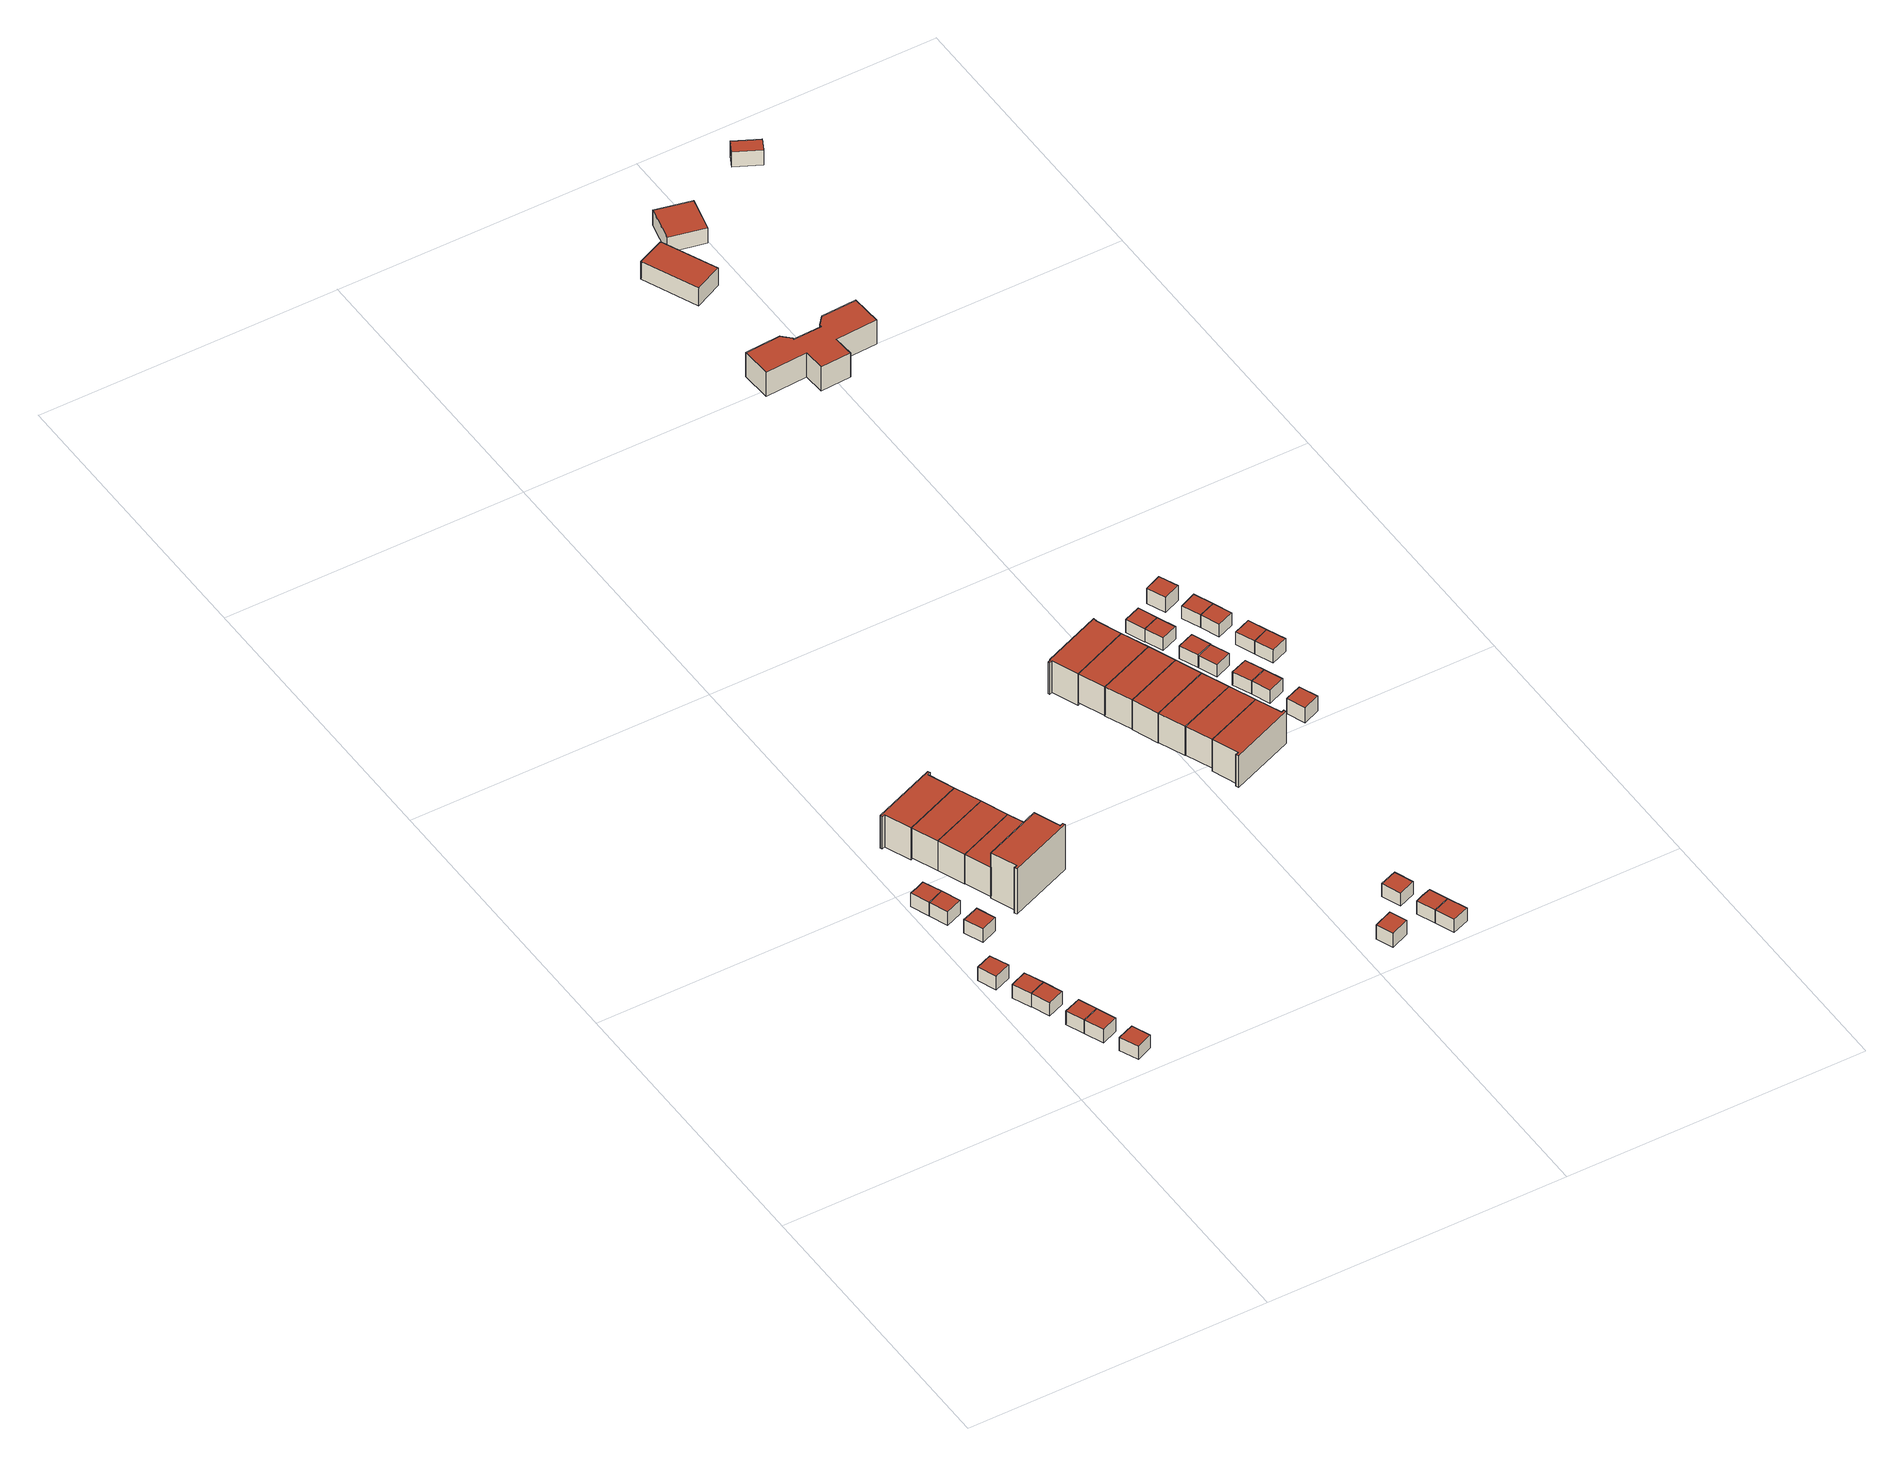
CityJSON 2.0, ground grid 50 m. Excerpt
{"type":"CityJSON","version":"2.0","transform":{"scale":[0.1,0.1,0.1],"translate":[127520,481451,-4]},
"CityObjects":{
"building1":{"type":"Building","attributes":{"b3_dak_type":"multiple horizontal","b3_h_dak_50p":0.16,"b3_h_dak_70p":0.17,"b3_h_dak_max":0.23,"b3_h_dak_min":-0.01,"b3_h_maaiveld":-2.41,"b3_kas_warenhuis":false,"b3_mutatie_ahn3_ahn4":false,"b3_reconstructie_onvolledig":false,"b3_rmse_lod12":0.0305,"b3_rmse_lod13":0.0305,"b3_rmse_lod22":0.027,"b3_val3dity_lod12":"[]","b3_val3dity_lod13":"[]","b3_val3dity_lod22":"[]","b3_volume_lod12":25.46,"b3_volume_lod13":25.46,"b3_volume_lod22":25.35,"geconstateerd":false,"oorspronkelijkbouwjaar":1974,"status":"Pand in gebruik"},"children":["building1-1"]},
"building1-1":{"type":"BuildingPart","parents":["building1"],"geometry":[{"type":"Solid","lod":"1.2","boundaries":[[[[0,1,2,3]],[[4,1,0,5]],[[6,2,1,4]],[[5,0,3,7]],[[7,3,2,6]],[[7,6,4,5]]]],"semantics":{"surfaces":[{"type":"GroundSurface"},{"type":"WallSurface","on_footprint_edge":true},{"type":"RoofSurface"}],"values":[[0,1,1,1,1,2]]}}]},
"building2":{"type":"Building","attributes":{"b3_dak_type":"multiple horizontal","b3_h_dak_50p":0.17,"b3_h_dak_70p":0.18,"b3_h_dak_max":0.38,"b3_h_dak_min":0.04,"b3_h_maaiveld":-2.37,"b3_kas_warenhuis":false,"b3_mutatie_ahn3_ahn4":false,"b3_reconstructie_onvolledig":false,"b3_rmse_lod12":0.0466,"b3_rmse_lod13":0.0466,"b3_rmse_lod22":0.0465,"b3_val3dity_lod12":"[]","b3_val3dity_lod13":"[]","b3_val3dity_lod22":"[]","b3_volume_lod12":25.24,"b3_volume_lod13":25.24,"b3_volume_lod22":25.22,"geconstateerd":false,"oorspronkelijkbouwjaar":1974,"status":"Pand in gebruik"},"children":["building2-1"]},
"building2-1":{"type":"BuildingPart","parents":["building2"],"geometry":[{"type":"Solid","lod":"1.2","boundaries":[[[[8,9,10,11]],[[12,9,8,13]],[[14,10,9,12]],[[13,8,11,15]],[[15,11,10,14]],[[15,14,12,13]]]],"semantics":{"surfaces":[{"type":"GroundSurface"},{"type":"WallSurface","on_footprint_edge":true},{"type":"RoofSurface"}],"values":[[0,1,1,1,1,2]]}}]},
"building3":{"type":"Building","attributes":{"b3_dak_type":"multiple horizontal","b3_h_dak_50p":0.16,"b3_h_dak_70p":0.17,"b3_h_dak_max":0.2,"b3_h_dak_min":-0.01,"b3_h_maaiveld":-2.35,"b3_kas_warenhuis":false,"b3_mutatie_ahn3_ahn4":false,"b3_reconstructie_onvolledig":false,"b3_rmse_lod12":0.029,"b3_rmse_lod13":0.029,"b3_rmse_lod22":0.0273,"b3_val3dity_lod12":"[]","b3_val3dity_lod13":"[]","b3_val3dity_lod22":"[]","b3_volume_lod12":24.9,"b3_volume_lod13":24.9,"b3_volume_lod22":24.8,"geconstateerd":false,"oorspronkelijkbouwjaar":1974,"status":"Pand in gebruik"},"children":["building3-1"]},
"building3-1":{"type":"BuildingPart","parents":["building3"],"geometry":[{"type":"Solid","lod":"1.2","boundaries":[[[[16,17,18,19]],[[14,17,16,15]],[[20,18,17,14]],[[15,16,19,21]],[[21,19,18,20]],[[21,20,14,15]]]],"semantics":{"surfaces":[{"type":"GroundSurface"},{"type":"WallSurface","on_footprint_edge":true},{"type":"RoofSurface"}],"values":[[0,1,1,1,1,2]]}}]},
"building4":{"type":"Building","attributes":{"b3_dak_type":"multiple horizontal","b3_h_dak_50p":0.16,"b3_h_dak_70p":0.17,"b3_h_dak_max":0.21,"b3_h_dak_min":0.01,"b3_h_maaiveld":-2.35,"b3_kas_warenhuis":false,"b3_mutatie_ahn3_ahn4":false,"b3_reconstructie_onvolledig":false,"b3_rmse_lod12":0.0252,"b3_rmse_lod13":0.0252,"b3_rmse_lod22":0.0233,"b3_val3dity_lod12":"[]","b3_val3dity_lod13":"[]","b3_val3dity_lod22":"[]","b3_volume_lod12":24.94,"b3_volume_lod13":24.94,"b3_volume_lod22":24.86,"geconstateerd":false,"oorspronkelijkbouwjaar":1974,"status":"Pand in gebruik"},"children":["building4-1"]},
"building4-1":{"type":"BuildingPart","parents":["building4"],"geometry":[{"type":"Solid","lod":"1.2","boundaries":[[[[22,23,24,25]],[[26,23,22,27]],[[28,24,23,26]],[[27,22,25,29]],[[29,25,24,28]],[[29,28,26,27]]]],"semantics":{"surfaces":[{"type":"GroundSurface"},{"type":"WallSurface","on_footprint_edge":true},{"type":"RoofSurface"}],"values":[[0,1,1,1,1,2]]}}]},
"building5":{"type":"Building","attributes":{"b3_dak_type":"multiple horizontal","b3_h_dak_50p":0.15,"b3_h_dak_70p":0.16,"b3_h_dak_max":0.21,"b3_h_dak_min":-0.01,"b3_h_maaiveld":-2.35,"b3_kas_warenhuis":false,"b3_mutatie_ahn3_ahn4":false,"b3_reconstructie_onvolledig":false,"b3_rmse_lod12":0.0248,"b3_rmse_lod13":0.0248,"b3_rmse_lod22":0.0233,"b3_val3dity_lod12":"[]","b3_val3dity_lod13":"[]","b3_val3dity_lod22":"[]","b3_volume_lod12":24.84,"b3_volume_lod13":24.84,"b3_volume_lod22":24.77,"geconstateerd":false,"oorspronkelijkbouwjaar":1974,"status":"Pand in gebruik"},"children":["building5-1"]},
"building5-1":{"type":"BuildingPart","parents":["building5"],"geometry":[{"type":"Solid","lod":"1.2","boundaries":[[[[25,24,30,31]],[[28,24,25,29]],[[32,30,24,28]],[[29,25,31,33]],[[33,31,30,32]],[[33,32,28,29]]]],"semantics":{"surfaces":[{"type":"GroundSurface"},{"type":"WallSurface","on_footprint_edge":true},{"type":"RoofSurface"}],"values":[[0,1,1,1,1,2]]}}]},
"building6":{"type":"Building","attributes":{"b3_dak_type":"multiple horizontal","b3_h_dak_50p":0.15,"b3_h_dak_70p":0.17,"b3_h_dak_max":0.29,"b3_h_dak_min":-0.03,"b3_h_maaiveld":-2.35,"b3_kas_warenhuis":false,"b3_mutatie_ahn3_ahn4":false,"b3_reconstructie_onvolledig":false,"b3_rmse_lod12":0.0388,"b3_rmse_lod13":0.0388,"b3_rmse_lod22":0.0358,"b3_val3dity_lod12":"[]","b3_val3dity_lod13":"[]","b3_val3dity_lod22":"[]","b3_volume_lod12":24.93,"b3_volume_lod13":24.93,"b3_volume_lod22":24.81,"geconstateerd":false,"oorspronkelijkbouwjaar":1974,"status":"Pand in gebruik"},"children":["building6-1"]},
"building6-1":{"type":"BuildingPart","parents":["building6"],"geometry":[{"type":"Solid","lod":"1.2","boundaries":[[[[34,35,36,37]],[[38,35,34,39]],[[39,34,37,40]],[[41,36,35,38]],[[40,37,36,41]],[[40,41,38,39]]]],"semantics":{"surfaces":[{"type":"GroundSurface"},{"type":"WallSurface","on_footprint_edge":true},{"type":"RoofSurface"}],"values":[[0,1,1,1,1,2]]}}]},
"building7":{"type":"Building","attributes":{"b3_dak_type":"multiple horizontal","b3_h_dak_50p":0.16,"b3_h_dak_70p":0.17,"b3_h_dak_max":0.21,"b3_h_dak_min":-0.02,"b3_h_maaiveld":-2.4,"b3_kas_warenhuis":false,"b3_mutatie_ahn3_ahn4":false,"b3_reconstructie_onvolledig":false,"b3_rmse_lod12":0.0294,"b3_rmse_lod13":0.0294,"b3_rmse_lod22":0.0272,"b3_val3dity_lod12":"[]","b3_val3dity_lod13":"[]","b3_val3dity_lod22":"[]","b3_volume_lod12":25.32,"b3_volume_lod13":25.32,"b3_volume_lod22":25.22,"geconstateerd":false,"oorspronkelijkbouwjaar":1974,"status":"Pand in gebruik"},"children":["building7-1"]},
"building7-1":{"type":"BuildingPart","parents":["building7"],"geometry":[{"type":"Solid","lod":"1.2","boundaries":[[[[42,43,44,45,46]],[[47,43,42,48]],[[49,44,43,47]],[[50,45,44,49]],[[48,42,46,51]],[[51,46,45,50]],[[51,50,49,47,48]]]],"semantics":{"surfaces":[{"type":"GroundSurface"},{"type":"WallSurface","on_footprint_edge":true},{"type":"RoofSurface"}],"values":[[0,1,1,1,1,1,2]]}}]},
"building8":{"type":"Building","attributes":{"b3_dak_type":"multiple horizontal","b3_h_dak_50p":0.16,"b3_h_dak_70p":0.17,"b3_h_dak_max":0.24,"b3_h_dak_min":0.07,"b3_h_maaiveld":-2.4,"b3_kas_warenhuis":false,"b3_mutatie_ahn3_ahn4":false,"b3_reconstructie_onvolledig":false,"b3_rmse_lod12":0.0265,"b3_rmse_lod13":0.0265,"b3_rmse_lod22":0.0243,"b3_val3dity_lod12":"[]","b3_val3dity_lod13":"[]","b3_val3dity_lod22":"[]","b3_volume_lod12":25.27,"b3_volume_lod13":25.27,"b3_volume_lod22":25.17,"geconstateerd":false,"oorspronkelijkbouwjaar":1974,"status":"Pand in gebruik"},"children":["building8-1"]},
"building8-1":{"type":"BuildingPart","parents":["building8"],"geometry":[{"type":"Solid","lod":"1.2","boundaries":[[[[52,53,43,42]],[[54,53,52,55]],[[55,52,42,48]],[[47,43,53,54]],[[48,42,43,47]],[[48,47,54,55]]]],"semantics":{"surfaces":[{"type":"GroundSurface"},{"type":"WallSurface","on_footprint_edge":true},{"type":"RoofSurface"}],"values":[[0,1,1,1,1,2]]}}]},
"building9":{"type":"Building","attributes":{"b3_dak_type":"multiple horizontal","b3_h_dak_50p":0.16,"b3_h_dak_70p":0.17,"b3_h_dak_max":0.23,"b3_h_dak_min":0.01,"b3_h_maaiveld":-2.39,"b3_kas_warenhuis":false,"b3_mutatie_ahn3_ahn4":false,"b3_reconstructie_onvolledig":false,"b3_rmse_lod12":0.0259,"b3_rmse_lod13":0.0259,"b3_rmse_lod22":0.0247,"b3_val3dity_lod12":"[]","b3_val3dity_lod13":"[]","b3_val3dity_lod22":"[]","b3_volume_lod12":25.55,"b3_volume_lod13":25.55,"b3_volume_lod22":25.48,"geconstateerd":false,"oorspronkelijkbouwjaar":1974,"status":"Pand in gebruik"},"children":["building9-1"]},
"building9-1":{"type":"BuildingPart","parents":["building9"],"geometry":[{"type":"Solid","lod":"1.2","boundaries":[[[[56,57,58,59,60]],[[61,57,56,62]],[[63,58,57,61]],[[64,59,58,63]],[[62,56,60,65]],[[65,60,59,64]],[[65,64,63,61,62]]]],"semantics":{"surfaces":[{"type":"GroundSurface"},{"type":"WallSurface","on_footprint_edge":true},{"type":"RoofSurface"}],"values":[[0,1,1,1,1,1,2]]}}]},
"building10":{"type":"Building","attributes":{"b3_dak_type":"multiple horizontal","b3_h_dak_50p":3.19,"b3_h_dak_70p":3.2,"b3_h_dak_max":3.38,"b3_h_dak_min":3.13,"b3_h_maaiveld":-2.98,"b3_kas_warenhuis":false,"b3_mutatie_ahn3_ahn4":false,"b3_reconstructie_onvolledig":false,"b3_rmse_lod12":0.026,"b3_rmse_lod13":0.026,"b3_rmse_lod22":0.0253,"b3_val3dity_lod12":"[]","b3_val3dity_lod13":"[]","b3_val3dity_lod22":"[]","b3_volume_lod12":326.91,"b3_volume_lod13":326.91,"b3_volume_lod22":326.62,"geconstateerd":false,"oorspronkelijkbouwjaar":1974,"status":"Pand in gebruik"},"children":["building10-1"]},
"building10-1":{"type":"BuildingPart","parents":["building10"],"geometry":[{"type":"Solid","lod":"1.2","boundaries":[[[[66,67,68,69,70,71,72,73]],[[74,71,70,75]],[[75,70,69,76]],[[77,73,72,78]],[[78,72,71,74]],[[79,66,73,77]],[[76,69,68,80]],[[80,68,67,81]],[[81,67,66,79]],[[81,79,77,78,74,75,76,80]]]],"semantics":{"surfaces":[{"type":"GroundSurface"},{"type":"WallSurface","on_footprint_edge":true},{"type":"RoofSurface"}],"values":[[0,1,1,1,1,1,1,1,1,2]]}}]},
"building11":{"type":"Building","attributes":{"b3_dak_type":"multiple horizontal","b3_h_dak_50p":3.19,"b3_h_dak_70p":3.2,"b3_h_dak_max":3.4,"b3_h_dak_min":3.13,"b3_h_maaiveld":-2.51,"b3_kas_warenhuis":false,"b3_mutatie_ahn3_ahn4":false,"b3_reconstructie_onvolledig":false,"b3_rmse_lod12":0.0196,"b3_rmse_lod13":0.0196,"b3_rmse_lod22":0.0183,"b3_val3dity_lod12":"[]","b3_val3dity_lod13":"[]","b3_val3dity_lod22":"[]","b3_volume_lod12":279.19,"b3_volume_lod13":279.19,"b3_volume_lod22":278.86,"geconstateerd":false,"oorspronkelijkbouwjaar":1974,"status":"Pand in gebruik"},"children":["building11-1"]},
"building11-1":{"type":"BuildingPart","parents":["building11"],"geometry":[{"type":"Solid","lod":"1.2","boundaries":[[[[82,83,84,85]],[[81,83,82,80]],[[86,84,83,81]],[[80,82,85,87]],[[87,85,84,86]],[[87,86,81,80]]]],"semantics":{"surfaces":[{"type":"GroundSurface"},{"type":"WallSurface","on_footprint_edge":true},{"type":"RoofSurface"}],"values":[[0,1,1,1,1,2]]}}]},
"building12":{"type":"Building","attributes":{"b3_dak_type":"multiple horizontal","b3_h_dak_50p":3.2,"b3_h_dak_70p":3.21,"b3_h_dak_max":3.82,"b3_h_dak_min":3.13,"b3_h_maaiveld":-2.49,"b3_kas_warenhuis":false,"b3_mutatie_ahn3_ahn4":false,"b3_reconstructie_onvolledig":false,"b3_rmse_lod12":0.0618,"b3_rmse_lod13":0.0618,"b3_rmse_lod22":0.0619,"b3_val3dity_lod12":"[]","b3_val3dity_lod13":"[]","b3_val3dity_lod22":"[]","b3_volume_lod12":278.95,"b3_volume_lod13":278.95,"b3_volume_lod22":278.44,"geconstateerd":false,"oorspronkelijkbouwjaar":1974,"status":"Pand in gebruik"},"children":["building12-1"]},
"building12-1":{"type":"BuildingPart","parents":["building12"],"geometry":[{"type":"Solid","lod":"1.2","boundaries":[[[[85,84,88,89]],[[86,84,85,87]],[[90,88,84,86]],[[87,85,89,91]],[[91,89,88,90]],[[91,90,86,87]]]],"semantics":{"surfaces":[{"type":"GroundSurface"},{"type":"WallSurface","on_footprint_edge":true},{"type":"RoofSurface"}],"values":[[0,1,1,1,1,2]]}}]},
"building13":{"type":"Building","attributes":{"b3_dak_type":"multiple horizontal","b3_h_dak_50p":3.23,"b3_h_dak_70p":3.24,"b3_h_dak_max":3.31,"b3_h_dak_min":3.13,"b3_h_maaiveld":-2.39,"b3_kas_warenhuis":false,"b3_mutatie_ahn3_ahn4":false,"b3_reconstructie_onvolledig":false,"b3_rmse_lod12":0.0314,"b3_rmse_lod13":0.0314,"b3_rmse_lod22":0.0227,"b3_val3dity_lod12":"[]","b3_val3dity_lod13":"[]","b3_val3dity_lod22":"[]","b3_volume_lod12":276.71,"b3_volume_lod13":276.71,"b3_volume_lod22":275.96,"geconstateerd":false,"oorspronkelijkbouwjaar":1974,"status":"Pand in gebruik"},"children":["building13-1"]},
"building13-1":{"type":"BuildingPart","parents":["building13"],"geometry":[{"type":"Solid","lod":"1.2","boundaries":[[[[92,93,94,95]],[[90,93,92,91]],[[96,94,93,90]],[[91,92,95,97]],[[97,95,94,96]],[[97,96,90,91]]]],"semantics":{"surfaces":[{"type":"GroundSurface"},{"type":"WallSurface","on_footprint_edge":true},{"type":"RoofSurface"}],"values":[[0,1,1,1,1,2]]}}]},
"building14":{"type":"Building","attributes":{"b3_dak_type":"multiple horizontal","b3_h_dak_50p":6.01,"b3_h_dak_70p":6.03,"b3_h_dak_max":6.18,"b3_h_dak_min":3.09,"b3_h_maaiveld":-2.69,"b3_kas_warenhuis":false,"b3_mutatie_ahn3_ahn4":false,"b3_reconstructie_onvolledig":false,"b3_rmse_lod12":1.61,"b3_rmse_lod13":1.61,"b3_rmse_lod22":0.291,"b3_val3dity_lod12":"[]","b3_val3dity_lod13":"[]","b3_val3dity_lod22":"[]","b3_volume_lod12":455.48,"b3_volume_lod13":455.48,"b3_volume_lod22":410.65,"geconstateerd":false,"oorspronkelijkbouwjaar":1974,"status":"Pand in gebruik"},"children":["building14-1"]},
"building14-1":{"type":"BuildingPart","parents":["building14"],"geometry":[{"type":"Solid","lod":"1.2","boundaries":[[[[98,99,100,101,102,103,104,105]],[[106,103,102,107]],[[108,105,104,109]],[[109,104,103,106]],[[110,99,98,111]],[[112,100,99,110]],[[113,101,100,112]],[[107,102,101,113]],[[111,98,105,108]],[[111,108,109,106,107,113,112,110]]]],"semantics":{"surfaces":[{"type":"GroundSurface"},{"type":"WallSurface","on_footprint_edge":true},{"type":"RoofSurface"}],"values":[[0,1,1,1,1,1,1,1,1,2]]}}]},
"building15":{"type":"Building","attributes":{"b3_dak_type":"multiple horizontal","b3_h_dak_50p":0.16,"b3_h_dak_70p":0.17,"b3_h_dak_max":0.25,"b3_h_dak_min":-0.01,"b3_h_maaiveld":-2.47,"b3_kas_warenhuis":false,"b3_mutatie_ahn3_ahn4":false,"b3_reconstructie_onvolledig":false,"b3_rmse_lod12":0.0368,"b3_rmse_lod13":0.0368,"b3_rmse_lod22":0.0338,"b3_val3dity_lod12":"[]","b3_val3dity_lod13":"[]","b3_val3dity_lod22":"[]","b3_volume_lod12":26.51,"b3_volume_lod13":26.51,"b3_volume_lod22":26.39,"geconstateerd":false,"oorspronkelijkbouwjaar":1974,"status":"Pand in gebruik"},"children":["building15-1"]},
"building15-1":{"type":"BuildingPart","parents":["building15"],"geometry":[{"type":"Solid","lod":"1.2","boundaries":[[[[114,115,116,117]],[[118,115,114,119]],[[120,116,115,118]],[[119,114,117,121]],[[121,117,116,120]],[[121,120,118,119]]]],"semantics":{"surfaces":[{"type":"GroundSurface"},{"type":"WallSurface","on_footprint_edge":true},{"type":"RoofSurface"}],"values":[[0,1,1,1,1,2]]}}]},
"building16":{"type":"Building","attributes":{"b3_dak_type":"multiple horizontal","b3_h_dak_50p":0.14,"b3_h_dak_70p":0.15,"b3_h_dak_max":0.33,"b3_h_dak_min":-0.14,"b3_h_maaiveld":-2.43,"b3_kas_warenhuis":false,"b3_mutatie_ahn3_ahn4":false,"b3_reconstructie_onvolledig":false,"b3_rmse_lod12":0.0397,"b3_rmse_lod13":0.0397,"b3_rmse_lod22":0.0364,"b3_val3dity_lod12":"[]","b3_val3dity_lod13":"[]","b3_val3dity_lod22":"[]","b3_volume_lod12":25.89,"b3_volume_lod13":25.89,"b3_volume_lod22":25.87,"geconstateerd":false,"oorspronkelijkbouwjaar":1974,"status":"Pand in gebruik"},"children":["building16-1"]},
"building16-1":{"type":"BuildingPart","parents":["building16"],"geometry":[{"type":"Solid","lod":"1.2","boundaries":[[[[122,123,124,125]],[[126,123,122,127]],[[127,122,125,128]],[[129,124,123,126]],[[128,125,124,129]],[[128,129,126,127]]]],"semantics":{"surfaces":[{"type":"GroundSurface"},{"type":"WallSurface","on_footprint_edge":true},{"type":"RoofSurface"}],"values":[[0,1,1,1,1,2]]}}]},
"building17":{"type":"Building","attributes":{"b3_dak_type":"multiple horizontal","b3_h_dak_50p":0.14,"b3_h_dak_70p":0.15,"b3_h_dak_max":0.2,"b3_h_dak_min":-0.08,"b3_h_maaiveld":-2.37,"b3_kas_warenhuis":false,"b3_mutatie_ahn3_ahn4":false,"b3_reconstructie_onvolledig":false,"b3_rmse_lod12":0.0339,"b3_rmse_lod13":0.0339,"b3_rmse_lod22":0.0316,"b3_val3dity_lod12":"[]","b3_val3dity_lod13":"[]","b3_val3dity_lod22":"[]","b3_volume_lod12":24.85,"b3_volume_lod13":24.85,"b3_volume_lod22":24.73,"geconstateerd":false,"oorspronkelijkbouwjaar":1974,"status":"Pand in gebruik"},"children":["building17-1"]},
"building17-1":{"type":"BuildingPart","parents":["building17"],"geometry":[{"type":"Solid","lod":"1.2","boundaries":[[[[130,131,132,133,134]],[[135,131,130,136]],[[137,132,131,135]],[[138,133,132,137]],[[136,130,134,139]],[[139,134,133,138]],[[139,138,137,135,136]]]],"semantics":{"surfaces":[{"type":"GroundSurface"},{"type":"WallSurface","on_footprint_edge":true},{"type":"RoofSurface"}],"values":[[0,1,1,1,1,1,2]]}}]},
"building18":{"type":"Building","attributes":{"b3_dak_type":"multiple horizontal","b3_h_dak_50p":0.14,"b3_h_dak_70p":0.15,"b3_h_dak_max":0.28,"b3_h_dak_min":-0.02,"b3_h_maaiveld":-2.45,"b3_kas_warenhuis":false,"b3_mutatie_ahn3_ahn4":false,"b3_reconstructie_onvolledig":false,"b3_rmse_lod12":0.03,"b3_rmse_lod13":0.03,"b3_rmse_lod22":0.0283,"b3_val3dity_lod12":"[]","b3_val3dity_lod13":"[]","b3_val3dity_lod22":"[]","b3_volume_lod12":25.66,"b3_volume_lod13":25.66,"b3_volume_lod22":25.59,"geconstateerd":false,"oorspronkelijkbouwjaar":1974,"status":"Pand in gebruik"},"children":["building18-1"]},
"building18-1":{"type":"BuildingPart","parents":["building18"],"geometry":[{"type":"Solid","lod":"1.2","boundaries":[[[[140,141,131,130]],[[142,141,140,143]],[[143,140,130,136]],[[135,131,141,142]],[[136,130,131,135]],[[136,135,142,143]]]],"semantics":{"surfaces":[{"type":"GroundSurface"},{"type":"WallSurface","on_footprint_edge":true},{"type":"RoofSurface"}],"values":[[0,1,1,1,1,2]]}}]},
"building19":{"type":"Building","attributes":{"b3_dak_type":"multiple horizontal","b3_h_dak_50p":2.87,"b3_h_dak_70p":2.88,"b3_h_dak_max":3.01,"b3_h_dak_min":2.8,"b3_h_maaiveld":-3.16,"b3_kas_warenhuis":false,"b3_mutatie_ahn3_ahn4":false,"b3_reconstructie_onvolledig":false,"b3_rmse_lod12":0.031,"b3_rmse_lod13":0.031,"b3_rmse_lod22":0.0305,"b3_val3dity_lod12":"[]","b3_val3dity_lod13":"[]","b3_val3dity_lod22":"[]","b3_volume_lod12":318.75,"b3_volume_lod13":318.75,"b3_volume_lod22":318.47,"geconstateerd":false,"oorspronkelijkbouwjaar":1974,"status":"Pand in gebruik"},"children":["building19-1"]},
"building19-1":{"type":"BuildingPart","parents":["building19"],"geometry":[{"type":"Solid","lod":"1.2","boundaries":[[[[144,145,146,147,148,149,150,151,152,153]],[[154,145,144,155]],[[155,144,153,156]],[[157,146,145,154]],[[158,147,146,157]],[[159,148,147,158]],[[160,149,148,159]],[[161,151,150,162]],[[162,150,149,160]],[[156,153,152,163]],[[163,152,151,161]],[[163,161,162,160,159,158,157,154,155,156]]]],"semantics":{"surfaces":[{"type":"GroundSurface"},{"type":"WallSurface","on_footprint_edge":true},{"type":"RoofSurface"}],"values":[[0,1,1,1,1,1,1,1,1,1,1,2]]}}]},
"building20":{"type":"Building","attributes":{"b3_dak_type":"multiple horizontal","b3_h_dak_50p":2.89,"b3_h_dak_70p":2.9,"b3_h_dak_max":3.06,"b3_h_dak_min":2.8,"b3_h_maaiveld":-2.65,"b3_kas_warenhuis":false,"b3_mutatie_ahn3_ahn4":false,"b3_reconstructie_onvolledig":false,"b3_rmse_lod12":0.0249,"b3_rmse_lod13":0.0249,"b3_rmse_lod22":0.0221,"b3_val3dity_lod12":"[]","b3_val3dity_lod13":"[]","b3_val3dity_lod22":"[]","b3_volume_lod12":272.98,"b3_volume_lod13":272.98,"b3_volume_lod22":272.47,"geconstateerd":false,"oorspronkelijkbouwjaar":1974,"status":"Pand in gebruik"},"children":["building20-1"]},
"building20-1":{"type":"BuildingPart","parents":["building20"],"geometry":[{"type":"Solid","lod":"1.2","boundaries":[[[[164,165,166,167]],[[168,165,164,169]],[[169,164,167,155]],[[154,166,165,168]],[[155,167,166,154]],[[155,154,168,169]]]],"semantics":{"surfaces":[{"type":"GroundSurface"},{"type":"WallSurface","on_footprint_edge":true},{"type":"RoofSurface"}],"values":[[0,1,1,1,1,2]]}}]},
"building21":{"type":"Building","attributes":{"b3_dak_type":"multiple horizontal","b3_h_dak_50p":2.89,"b3_h_dak_70p":2.9,"b3_h_dak_max":3.02,"b3_h_dak_min":2.82,"b3_h_maaiveld":-2.66,"b3_kas_warenhuis":false,"b3_mutatie_ahn3_ahn4":false,"b3_reconstructie_onvolledig":false,"b3_rmse_lod12":0.0231,"b3_rmse_lod13":0.0231,"b3_rmse_lod22":0.0209,"b3_val3dity_lod12":"[]","b3_val3dity_lod13":"[]","b3_val3dity_lod22":"[]","b3_volume_lod12":274.17,"b3_volume_lod13":274.17,"b3_volume_lod22":273.71,"geconstateerd":false,"oorspronkelijkbouwjaar":1974,"status":"Pand in gebruik"},"children":["building21-1"]},
"building21-1":{"type":"BuildingPart","parents":["building21"],"geometry":[{"type":"Solid","lod":"1.2","boundaries":[[[[170,171,172,173]],[[174,171,170,175]],[[175,170,173,169]],[[168,172,171,174]],[[169,173,172,168]],[[169,168,174,175]]]],"semantics":{"surfaces":[{"type":"GroundSurface"},{"type":"WallSurface","on_footprint_edge":true},{"type":"RoofSurface"}],"values":[[0,1,1,1,1,2]]}}]},
"building22":{"type":"Building","attributes":{"b3_dak_type":"multiple horizontal","b3_h_dak_50p":2.89,"b3_h_dak_70p":2.9,"b3_h_dak_max":3.03,"b3_h_dak_min":2.83,"b3_h_maaiveld":-2.75,"b3_kas_warenhuis":false,"b3_mutatie_ahn3_ahn4":false,"b3_reconstructie_onvolledig":false,"b3_rmse_lod12":0.0257,"b3_rmse_lod13":0.0257,"b3_rmse_lod22":0.0237,"b3_val3dity_lod12":"[]","b3_val3dity_lod13":"[]","b3_val3dity_lod22":"[]","b3_volume_lod12":277.32,"b3_volume_lod13":277.32,"b3_volume_lod22":276.9,"geconstateerd":false,"oorspronkelijkbouwjaar":1974,"status":"Pand in gebruik"},"children":["building22-1"]},
"building22-1":{"type":"BuildingPart","parents":["building22"],"geometry":[{"type":"Solid","lod":"1.2","boundaries":[[[[176,177,178,179]],[[180,177,176,181]],[[181,176,179,175]],[[174,178,177,180]],[[175,179,178,174]],[[175,174,180,181]]]],"semantics":{"surfaces":[{"type":"GroundSurface"},{"type":"WallSurface","on_footprint_edge":true},{"type":"RoofSurface"}],"values":[[0,1,1,1,1,2]]}}]},
"building23":{"type":"Building","attributes":{"b3_dak_type":"multiple horizontal","b3_h_dak_50p":2.91,"b3_h_dak_70p":2.93,"b3_h_dak_max":3.19,"b3_h_dak_min":2.83,"b3_h_maaiveld":-2.74,"b3_kas_warenhuis":false,"b3_mutatie_ahn3_ahn4":false,"b3_reconstructie_onvolledig":false,"b3_rmse_lod12":0.0658,"b3_rmse_lod13":0.0658,"b3_rmse_lod22":0.0626,"b3_val3dity_lod12":"[]","b3_val3dity_lod13":"[]","b3_val3dity_lod22":"[]","b3_volume_lod12":279.5,"b3_volume_lod13":279.5,"b3_volume_lod22":279.11,"geconstateerd":false,"oorspronkelijkbouwjaar":1974,"status":"Pand in gebruik"},"children":["building23-1"]},
"building23-1":{"type":"BuildingPart","parents":["building23"],"geometry":[{"type":"Solid","lod":"1.2","boundaries":[[[[182,183,184,185]],[[186,183,182,187]],[[187,182,185,181]],[[180,184,183,186]],[[181,185,184,180]],[[181,180,186,187]]]],"semantics":{"surfaces":[{"type":"GroundSurface"},{"type":"WallSurface","on_footprint_edge":true},{"type":"RoofSurface"}],"values":[[0,1,1,1,1,2]]}}]},
"building24":{"type":"Building","attributes":{"b3_dak_type":"multiple horizontal","b3_h_dak_50p":2.89,"b3_h_dak_70p":2.89,"b3_h_dak_max":3.05,"b3_h_dak_min":2.82,"b3_h_maaiveld":-2.62,"b3_kas_warenhuis":false,"b3_mutatie_ahn3_ahn4":false,"b3_reconstructie_onvolledig":false,"b3_rmse_lod12":0.0218,"b3_rmse_lod13":0.0218,"b3_rmse_lod22":0.0202,"b3_val3dity_lod12":"[]","b3_val3dity_lod13":"[]","b3_val3dity_lod22":"[]","b3_volume_lod12":271.04,"b3_volume_lod13":271.04,"b3_volume_lod22":270.7,"geconstateerd":false,"oorspronkelijkbouwjaar":1974,"status":"Pand in gebruik"},"children":["building24-1"]},
"building24-1":{"type":"BuildingPart","parents":["building24"],"geometry":[{"type":"Solid","lod":"1.2","boundaries":[[[[188,189,190,191]],[[192,189,188,193]],[[193,188,191,187]],[[186,190,189,192]],[[187,191,190,186]],[[187,186,192,193]]]],"semantics":{"surfaces":[{"type":"GroundSurface"},{"type":"WallSurface","on_footprint_edge":true},{"type":"RoofSurface"}],"values":[[0,1,1,1,1,2]]}}]},
"building25":{"type":"Building","attributes":{"b3_dak_type":"multiple horizontal","b3_h_dak_50p":2.88,"b3_h_dak_70p":2.89,"b3_h_dak_max":3.06,"b3_h_dak_min":2.78,"b3_h_maaiveld":-3.19,"b3_kas_warenhuis":false,"b3_mutatie_ahn3_ahn4":false,"b3_reconstructie_onvolledig":false,"b3_rmse_lod12":0.0392,"b3_rmse_lod13":0.0392,"b3_rmse_lod22":0.0365,"b3_val3dity_lod12":"[]","b3_val3dity_lod13":"[]","b3_val3dity_lod22":"[]","b3_volume_lod12":320.94,"b3_volume_lod13":320.94,"b3_volume_lod22":320.94,"geconstateerd":false,"oorspronkelijkbouwjaar":1974,"status":"Pand in gebruik"},"children":["building25-1"]},
"building25-1":{"type":"BuildingPart","parents":["building25"],"geometry":[{"type":"Solid","lod":"1.2","boundaries":[[[[194,195,196,197,198,199,200,201,202]],[[203,199,198,193]],[[204,200,199,203]],[[205,201,200,204]],[[206,202,201,205]],[[192,197,196,207]],[[193,198,197,192]],[[208,195,194,209]],[[207,196,195,208]],[[209,194,202,206]],[[209,206,205,204,203,193,192,207,208]]]],"semantics":{"surfaces":[{"type":"GroundSurface"},{"type":"WallSurface","on_footprint_edge":true},{"type":"RoofSurface"}],"values":[[0,1,1,1,1,1,1,1,1,1,2]]}}]},
"building26":{"type":"Building","attributes":{"b3_dak_type":"multiple horizontal","b3_h_dak_50p":-0.35,"b3_h_dak_70p":-0.34,"b3_h_dak_max":-0.29,"b3_h_dak_min":-0.52,"b3_h_maaiveld":-2.78,"b3_kas_warenhuis":false,"b3_mutatie_ahn3_ahn4":false,"b3_reconstructie_onvolledig":false,"b3_rmse_lod12":0.0296,"b3_rmse_lod13":0.0296,"b3_rmse_lod22":0.0271,"b3_val3dity_lod12":"[]","b3_val3dity_lod13":"[]","b3_val3dity_lod22":"[]","b3_volume_lod12":24.1,"b3_volume_lod13":24.1,"b3_volume_lod22":24.01,"geconstateerd":false,"oorspronkelijkbouwjaar":1974,"status":"Pand in gebruik"},"children":["building26-1"]},
"building26-1":{"type":"BuildingPart","parents":["building26"],"geometry":[{"type":"Solid","lod":"1.2","boundaries":[[[[210,211,212,213]],[[214,211,210,215]],[[216,212,211,214]],[[215,210,213,217]],[[217,213,212,216]],[[217,216,214,215]]]],"semantics":{"surfaces":[{"type":"GroundSurface"},{"type":"WallSurface","on_footprint_edge":true},{"type":"RoofSurface"}],"values":[[0,1,1,1,1,2]]}}]},
"building27":{"type":"Building","attributes":{"b3_dak_type":"multiple horizontal","b3_h_dak_50p":-0.35,"b3_h_dak_70p":-0.34,"b3_h_dak_max":-0.26,"b3_h_dak_min":-0.53,"b3_h_maaiveld":-2.75,"b3_kas_warenhuis":false,"b3_mutatie_ahn3_ahn4":false,"b3_reconstructie_onvolledig":false,"b3_rmse_lod12":0.0277,"b3_rmse_lod13":0.0277,"b3_rmse_lod22":0.0262,"b3_val3dity_lod12":"[]","b3_val3dity_lod13":"[]","b3_val3dity_lod22":"[]","b3_volume_lod12":23.77,"b3_volume_lod13":23.77,"b3_volume_lod22":23.68,"geconstateerd":false,"oorspronkelijkbouwjaar":1974,"status":"Pand in gebruik"},"children":["building27-1"]},
"building27-1":{"type":"BuildingPart","parents":["building27"],"geometry":[{"type":"Solid","lod":"1.2","boundaries":[[[[218,219,220,221]],[[222,219,218,223]],[[223,218,221,216]],[[217,220,219,222]],[[216,221,220,217]],[[216,217,222,223]]]],"semantics":{"surfaces":[{"type":"GroundSurface"},{"type":"WallSurface","on_footprint_edge":true},{"type":"RoofSurface"}],"values":[[0,1,1,1,1,2]]}}]},
"building28":{"type":"Building","attributes":{"b3_dak_type":"multiple horizontal","b3_h_dak_50p":-0.33,"b3_h_dak_70p":-0.31,"b3_h_dak_max":-0.21,"b3_h_dak_min":-0.5,"b3_h_maaiveld":-2.73,"b3_kas_warenhuis":false,"b3_mutatie_ahn3_ahn4":false,"b3_reconstructie_onvolledig":false,"b3_rmse_lod12":0.0357,"b3_rmse_lod13":0.0357,"b3_rmse_lod22":0.0315,"b3_val3dity_lod12":"[]","b3_val3dity_lod13":"[]","b3_val3dity_lod22":"[]","b3_volume_lod12":23.86,"b3_volume_lod13":23.86,"b3_volume_lod22":23.75,"geconstateerd":false,"oorspronkelijkbouwjaar":1974,"status":"Pand in gebruik"},"children":["building28-1"]},
"building28-1":{"type":"BuildingPart","parents":["building28"],"geometry":[{"type":"Solid","lod":"1.2","boundaries":[[[[224,225,226,227]],[[228,225,224,229]],[[230,226,225,228]],[[229,224,227,231]],[[231,227,226,230]],[[231,230,228,229]]]],"semantics":{"surfaces":[{"type":"GroundSurface"},{"type":"WallSurface","on_footprint_edge":true},{"type":"RoofSurface"}],"values":[[0,1,1,1,1,2]]}}]},
"building29":{"type":"Building","attributes":{"b3_dak_type":"multiple horizontal","b3_h_dak_50p":-0.37,"b3_h_dak_70p":-0.35,"b3_h_dak_max":-0.29,"b3_h_dak_min":-0.49,"b3_h_maaiveld":-2.75,"b3_kas_warenhuis":false,"b3_mutatie_ahn3_ahn4":false,"b3_reconstructie_onvolledig":false,"b3_rmse_lod12":0.0311,"b3_rmse_lod13":0.0311,"b3_rmse_lod22":0.0267,"b3_val3dity_lod12":"[]","b3_val3dity_lod13":"[]","b3_val3dity_lod22":"[]","b3_volume_lod12":23.62,"b3_volume_lod13":23.62,"b3_volume_lod22":23.51,"geconstateerd":false,"oorspronkelijkbouwjaar":1974,"status":"Pand in gebruik"},"children":["building29-1"]},
"building29-1":{"type":"BuildingPart","parents":["building29"],"geometry":[{"type":"Solid","lod":"1.2","boundaries":[[[[232,233,227,226]],[[234,233,232,235]],[[235,232,226,236]],[[237,227,233,234]],[[236,226,227,237]],[[236,237,234,235]]]],"semantics":{"surfaces":[{"type":"GroundSurface"},{"type":"WallSurface","on_footprint_edge":true},{"type":"RoofSurface"}],"values":[[0,1,1,1,1,2]]}}]},
"building30":{"type":"Building","attributes":{"b3_dak_type":"multiple horizontal","b3_h_dak_50p":-0.18,"b3_h_dak_70p":-0.17,"b3_h_dak_max":-0.14,"b3_h_dak_min":-0.45,"b3_h_maaiveld":-2.73,"b3_kas_warenhuis":false,"b3_mutatie_ahn3_ahn4":false,"b3_reconstructie_onvolledig":false,"b3_rmse_lod12":0.0319,"b3_rmse_lod13":0.0319,"b3_rmse_lod22":0.0297,"b3_val3dity_lod12":"[]","b3_val3dity_lod13":"[]","b3_val3dity_lod22":"[]","b3_volume_lod12":25.27,"b3_volume_lod13":25.27,"b3_volume_lod22":25.17,"geconstateerd":false,"oorspronkelijkbouwjaar":1974,"status":"Pand in gebruik"},"children":["building30-1"]},
"building30-1":{"type":"BuildingPart","parents":["building30"],"geometry":[{"type":"Solid","lod":"1.2","boundaries":[[[[238,239,240,241]],[[242,239,238,243]],[[244,240,239,242]],[[243,238,241,245]],[[245,241,240,244]],[[245,244,242,243]]]],"semantics":{"surfaces":[{"type":"GroundSurface"},{"type":"WallSurface","on_footprint_edge":true},{"type":"RoofSurface"}],"values":[[0,1,1,1,1,2]]}}]},
"building31":{"type":"Building","attributes":{"b3_dak_type":"multiple horizontal","b3_h_dak_50p":-0.18,"b3_h_dak_70p":-0.17,"b3_h_dak_max":-0.11,"b3_h_dak_min":-0.3,"b3_h_maaiveld":-2.67,"b3_kas_warenhuis":false,"b3_mutatie_ahn3_ahn4":false,"b3_reconstructie_onvolledig":false,"b3_rmse_lod12":0.0227,"b3_rmse_lod13":0.0227,"b3_rmse_lod22":0.0203,"b3_val3dity_lod12":"[]","b3_val3dity_lod13":"[]","b3_val3dity_lod22":"[]","b3_volume_lod12":24.71,"b3_volume_lod13":24.71,"b3_volume_lod22":24.63,"geconstateerd":false,"oorspronkelijkbouwjaar":1974,"status":"Pand in gebruik"},"children":["building31-1"]},
"building31-1":{"type":"BuildingPart","parents":["building31"],"geometry":[{"type":"Solid","lod":"1.2","boundaries":[[[[246,247,241,240]],[[248,247,246,249]],[[249,246,240,244]],[[245,241,247,248]],[[244,240,241,245]],[[244,245,248,249]]]],"semantics":{"surfaces":[{"type":"GroundSurface"},{"type":"WallSurface","on_footprint_edge":true},{"type":"RoofSurface"}],"values":[[0,1,1,1,1,2]]}}]},
"building32":{"type":"Building","attributes":{"b3_dak_type":"multiple horizontal","b3_h_dak_50p":-0.18,"b3_h_dak_70p":-0.17,"b3_h_dak_max":-0.09,"b3_h_dak_min":-0.32,"b3_h_maaiveld":-3.08,"b3_kas_warenhuis":false,"b3_mutatie_ahn3_ahn4":false,"b3_reconstructie_onvolledig":false,"b3_rmse_lod12":0.0291,"b3_rmse_lod13":0.0291,"b3_rmse_lod22":0.0268,"b3_val3dity_lod12":"[]","b3_val3dity_lod13":"[]","b3_val3dity_lod22":"[]","b3_volume_lod12":29.12,"b3_volume_lod13":29.12,"b3_volume_lod22":29.03,"geconstateerd":false,"oorspronkelijkbouwjaar":1974,"status":"Pand in gebruik"},"children":["building32-1"]},
"building32-1":{"type":"BuildingPart","parents":["building32"],"geometry":[{"type":"Solid","lod":"1.2","boundaries":[[[[250,251,252,253]],[[254,251,250,255]],[[256,252,251,254]],[[255,250,253,257]],[[257,253,252,256]],[[257,256,254,255]]]],"semantics":{"surfaces":[{"type":"GroundSurface"},{"type":"WallSurface","on_footprint_edge":true},{"type":"RoofSurface"}],"values":[[0,1,1,1,1,2]]}}]},
"building33":{"type":"Building","attributes":{"b3_dak_type":"multiple horizontal","b3_h_dak_50p":-0.21,"b3_h_dak_70p":-0.2,"b3_h_dak_max":0.01,"b3_h_dak_min":-0.43,"b3_h_maaiveld":-3.06,"b3_kas_warenhuis":false,"b3_mutatie_ahn3_ahn4":false,"b3_reconstructie_onvolledig":false,"b3_rmse_lod12":0.035,"b3_rmse_lod13":0.035,"b3_rmse_lod22":0.0338,"b3_val3dity_lod12":"[]","b3_val3dity_lod13":"[]","b3_val3dity_lod22":"[]","b3_volume_lod12":28.68,"b3_volume_lod13":28.68,"b3_volume_lod22":28.59,"geconstateerd":false,"oorspronkelijkbouwjaar":1974,"status":"Pand in gebruik"},"children":["building33-1"]},
"building33-1":{"type":"BuildingPart","parents":["building33"],"geometry":[{"type":"Solid","lod":"1.2","boundaries":[[[[258,259,260,261]],[[262,259,258,263]],[[264,260,259,262]],[[263,258,261,265]],[[265,261,260,264]],[[265,264,262,263]]]],"semantics":{"surfaces":[{"type":"GroundSurface"},{"type":"WallSurface","on_footprint_edge":true},{"type":"RoofSurface"}],"values":[[0,1,1,1,1,2]]}}]},
"building34":{"type":"Building","attributes":{"b3_dak_type":"multiple horizontal","b3_h_dak_50p":-0.29,"b3_h_dak_70p":-0.28,"b3_h_dak_max":-0.24,"b3_h_dak_min":-0.49,"b3_h_maaiveld":-2.72,"b3_kas_warenhuis":false,"b3_mutatie_ahn3_ahn4":false,"b3_reconstructie_onvolledig":false,"b3_rmse_lod12":0.0376,"b3_rmse_lod13":0.0376,"b3_rmse_lod22":0.0344,"b3_val3dity_lod12":"[]","b3_val3dity_lod13":"[]","b3_val3dity_lod22":"[]","b3_volume_lod12":24.22,"b3_volume_lod13":24.22,"b3_volume_lod22":24.09,"geconstateerd":false,"oorspronkelijkbouwjaar":1974,"status":"Pand in gebruik"},"children":["building34-1"]},
"building34-1":{"type":"BuildingPart","parents":["building34"],"geometry":[{"type":"Solid","lod":"1.2","boundaries":[[[[266,267,268,269,270]],[[271,267,266,272]],[[273,268,267,271]],[[274,269,268,273]],[[272,266,270,275]],[[275,270,269,274]],[[275,274,273,271,272]]]],"semantics":{"surfaces":[{"type":"GroundSurface"},{"type":"WallSurface","on_footprint_edge":true},{"type":"RoofSurface"}],"values":[[0,1,1,1,1,1,2]]}}]},
"building35":{"type":"Building","attributes":{"b3_dak_type":"multiple horizontal","b3_h_dak_50p":-0.29,"b3_h_dak_70p":-0.27,"b3_h_dak_max":-0.21,"b3_h_dak_min":-0.37,"b3_h_maaiveld":-2.71,"b3_kas_warenhuis":false,"b3_mutatie_ahn3_ahn4":false,"b3_reconstructie_onvolledig":false,"b3_rmse_lod12":0.0261,"b3_rmse_lod13":0.0261,"b3_rmse_lod22":0.0238,"b3_val3dity_lod12":"[]","b3_val3dity_lod13":"[]","b3_val3dity_lod22":"[]","b3_volume_lod12":24.23,"b3_volume_lod13":24.23,"b3_volume_lod22":24.14,"geconstateerd":false,"oorspronkelijkbouwjaar":1974,"status":"Pand in gebruik"},"children":["building35-1"]},
"building35-1":{"type":"BuildingPart","parents":["building35"],"geometry":[{"type":"Solid","lod":"1.2","boundaries":[[[[276,277,267,266]],[[278,277,276,279]],[[279,276,266,272]],[[271,267,277,278]],[[272,266,267,271]],[[272,271,278,279]]]],"semantics":{"surfaces":[{"type":"GroundSurface"},{"type":"WallSurface","on_footprint_edge":true},{"type":"RoofSurface"}],"values":[[0,1,1,1,1,2]]}}]},
"building36":{"type":"Building","attributes":{"b3_dak_type":"multiple horizontal","b3_h_dak_50p":-0.16,"b3_h_dak_70p":-0.16,"b3_h_dak_max":-0.1,"b3_h_dak_min":-0.35,"b3_h_maaiveld":-2.72,"b3_kas_warenhuis":false,"b3_mutatie_ahn3_ahn4":false,"b3_reconstructie_onvolledig":false,"b3_rmse_lod12":0.0237,"b3_rmse_lod13":0.0237,"b3_rmse_lod22":0.0224,"b3_val3dity_lod12":"[]","b3_val3dity_lod13":"[]","b3_val3dity_lod22":"[]","b3_volume_lod12":25.4,"b3_volume_lod13":25.4,"b3_volume_lod22":25.34,"geconstateerd":false,"oorspronkelijkbouwjaar":1974,"status":"Pand in gebruik"},"children":["building36-1"]},
"building36-1":{"type":"BuildingPart","parents":["building36"],"geometry":[{"type":"Solid","lod":"1.2","boundaries":[[[[280,281,282,283,284]],[[285,281,280,286]],[[287,282,281,285]],[[288,283,282,287]],[[286,280,284,289]],[[289,284,283,288]],[[289,288,287,285,286]]]],"semantics":{"surfaces":[{"type":"GroundSurface"},{"type":"WallSurface","on_footprint_edge":true},{"type":"RoofSurface"}],"values":[[0,1,1,1,1,1,2]]}}]},
"building37":{"type":"Building","attributes":{"b3_dak_type":"multiple horizontal","b3_h_dak_50p":-0.16,"b3_h_dak_70p":-0.15,"b3_h_dak_max":-0.09,"b3_h_dak_min":-0.25,"b3_h_maaiveld":-2.71,"b3_kas_warenhuis":false,"b3_mutatie_ahn3_ahn4":false,"b3_reconstructie_onvolledig":false,"b3_rmse_lod12":0.0251,"b3_rmse_lod13":0.0251,"b3_rmse_lod22":0.0226,"b3_val3dity_lod12":"[]","b3_val3dity_lod13":"[]","b3_val3dity_lod22":"[]","b3_volume_lod12":25.3,"b3_volume_lod13":25.3,"b3_volume_lod22":25.22,"geconstateerd":false,"oorspronkelijkbouwjaar":1974,"status":"Pand in gebruik"},"children":["building37-1"]},
"building37-1":{"type":"BuildingPart","parents":["building37"],"geometry":[{"type":"Solid","lod":"1.2","boundaries":[[[[281,280,290,291]],[[286,280,281,285]],[[292,290,280,286]],[[285,281,291,293]],[[293,291,290,292]],[[293,292,286,285]]]],"semantics":{"surfaces":[{"type":"GroundSurface"},{"type":"WallSurface","on_footprint_edge":true},{"type":"RoofSurface"}],"values":[[0,1,1,1,1,2]]}}]},
"building38":{"type":"Building","attributes":{"b3_dak_type":"slanted","b3_h_dak_50p":1.28,"b3_h_dak_70p":1.61,"b3_h_dak_max":2.19,"b3_h_dak_min":0.07,"b3_h_maaiveld":-2.98,"b3_kas_warenhuis":false,"b3_mutatie_ahn3_ahn4":false,"b3_reconstructie_onvolledig":false,"b3_rmse_lod12":0.688,"b3_rmse_lod13":0.688,"b3_rmse_lod22":0.0387,"b3_val3dity_lod12":"[]","b3_val3dity_lod13":"[]","b3_val3dity_lod22":"[]","b3_volume_lod12":483.81,"b3_volume_lod13":483.81,"b3_volume_lod22":445.63,"geconstateerd":false,"oorspronkelijkbouwjaar":1998,"status":"Pand in gebruik"},"children":["building38-1"]},
"building38-1":{"type":"BuildingPart","parents":["building38"],"geometry":[{"type":"Solid","lod":"1.2","boundaries":[[[[294,295,296,297,298,299,300,301,302,303,304,305,306,307]],[[308,295,294,309]],[[309,294,307,310]],[[311,304,303,312]],[[313,305,304,311]],[[312,303,302,314]],[[315,301,300,316]],[[314,302,301,315]],[[316,300,299,317]],[[317,299,298,318]],[[319,297,296,320]],[[320,296,295,308]],[[318,298,297,319]],[[321,306,305,313]],[[310,307,306,321]],[[310,321,313,311,312,314,315,316,317,318,319,320,308,309]]]],"semantics":{"surfaces":[{"type":"GroundSurface"},{"type":"WallSurface","on_footprint_edge":true},{"type":"RoofSurface"}],"values":[[0,1,1,1,1,1,1,1,1,1,1,1,1,1,1,2]]}}]},
"building39":{"type":"Building","attributes":{"b3_dak_type":"slanted","b3_h_dak_50p":-0.2,"b3_h_dak_70p":0.01,"b3_h_dak_max":0.32,"b3_h_dak_min":-1,"b3_h_maaiveld":-3.35,"b3_kas_warenhuis":false,"b3_mutatie_ahn3_ahn4":false,"b3_reconstructie_onvolledig":false,"b3_rmse_lod12":0.432,"b3_rmse_lod13":0.432,"b3_rmse_lod22":0.047,"b3_val3dity_lod12":"[]","b3_val3dity_lod13":"[]","b3_val3dity_lod22":"[]","b3_volume_lod12":166.29,"b3_volume_lod13":166.29,"b3_volume_lod22":155.96,"geconstateerd":false,"oorspronkelijkbouwjaar":1998,"status":"Pand in gebruik"},"children":["building39-1"]},
"building39-1":{"type":"BuildingPart","parents":["building39"],"geometry":[{"type":"Solid","lod":"1.2","boundaries":[[[[322,323,324,325,326,327]],[[328,322,327,329]],[[330,325,324,331]],[[331,324,323,332]],[[329,327,326,333]],[[333,326,325,330]],[[332,323,322,328]],[[332,328,329,333,330,331]]]],"semantics":{"surfaces":[{"type":"GroundSurface"},{"type":"WallSurface","on_footprint_edge":true},{"type":"RoofSurface"}],"values":[[0,1,1,1,1,1,1,2]]}}]},
"building40":{"type":"Building","attributes":{"b3_dak_type":"multiple horizontal","b3_h_dak_50p":-0.6,"b3_h_dak_70p":-0.45,"b3_h_dak_max":0.08,"b3_h_dak_min":-0.91,"b3_h_maaiveld":-3.34,"b3_kas_warenhuis":false,"b3_mutatie_ahn3_ahn4":false,"b3_reconstructie_onvolledig":false,"b3_rmse_lod12":0.268,"b3_rmse_lod13":0.268,"b3_rmse_lod22":0.181,"b3_val3dity_lod12":"[]","b3_val3dity_lod13":"[]","b3_val3dity_lod22":"[]","b3_volume_lod12":109.66,"b3_volume_lod13":109.66,"b3_volume_lod22":105.31,"geconstateerd":false,"oorspronkelijkbouwjaar":1998,"status":"Pand in gebruik"},"children":["building40-1"]},
"building40-1":{"type":"BuildingPart","parents":["building40"],"geometry":[{"type":"Solid","lod":"1.2","boundaries":[[[[334,335,336,337]],[[338,334,337,339]],[[339,337,336,340]],[[340,336,335,341]],[[341,335,334,338]],[[341,338,339,340]]]],"semantics":{"surfaces":[{"type":"GroundSurface"},{"type":"WallSurface","on_footprint_edge":true},{"type":"RoofSurface"}],"values":[[0,1,1,1,1,2]]}}]},
"building41":{"type":"Building","attributes":{"b3_dak_type":"multiple horizontal","b3_h_dak_50p":-0.64,"b3_h_dak_70p":-0.62,"b3_h_dak_max":-0.54,"b3_h_dak_min":-0.79,"b3_h_maaiveld":-3.54,"b3_kas_warenhuis":false,"b3_mutatie_ahn3_ahn4":false,"b3_reconstructie_onvolledig":false,"b3_rmse_lod12":0.0587,"b3_rmse_lod13":0.0587,"b3_rmse_lod22":0.0277,"b3_val3dity_lod12":"[]","b3_val3dity_lod13":"[]","b3_val3dity_lod22":"[]","b3_volume_lod12":30.14,"b3_volume_lod13":30.14,"b3_volume_lod22":29.79,"geconstateerd":false,"oorspronkelijkbouwjaar":1998,"status":"Pand in gebruik"},"children":["building41-1"]},
"building41-1":{"type":"BuildingPart","parents":["building41"],"geometry":[{"type":"Solid","lod":"1.2","boundaries":[[[[342,343,344,345]],[[346,342,345,347]],[[347,345,344,348]],[[348,344,343,349]],[[349,343,342,346]],[[349,346,347,348]]]],"semantics":{"surfaces":[{"type":"GroundSurface"},{"type":"WallSurface","on_footprint_edge":true},{"type":"RoofSurface"}],"values":[[0,1,1,1,1,2]]}}]}
},
"vertices":[
[1,280,16],[28,291,16],[41,261,16],[13,249,16],[28,291,42],[1,280,42],[41,261,42],[13,249,42],
[23,223,16],[51,235,16],[64,204,16],[36,193,16],[51,235,42],[23,223,42],[64,204,42],[36,193,42],
[36,193,17],[64,204,17],[76,173,17],[48,162,17],[76,173,42],[48,162,42],
[59,136,16],[87,147,16],[99,117,16],[71,106,16],[87,147,42],[59,136,42],[99,117,42],[71,106,42],
[111,86,16],[84,75,16],[111,86,42],[84,75,42],
[134,30,17],[107,18,17],[94,49,17],[122,60,17],[107,18,42],[134,30,42],[122,60,42],[94,49,42],
[42,443,16],[14,431,16],[2,462,16],[16,467,16],[29,473,16],[14,431,42],[42,443,42],[2,462,42],[16,467,42],[29,473,42],
[54,412,16],[26,401,16],[26,401,42],[54,412,42],
[77,355,16],[50,344,16],[37,375,16],[51,380,16],[65,386,16],[50,344,42],[77,355,42],[37,375,42],[51,380,42],[65,386,42],
[137,632,10],[154,589,10],[58,550,10],[40,593,10],[35,591,10],[34,595,10],[140,638,10],[142,634,10],[34,595,72],[35,591,72],[40,593,72],[142,634,72],[140,638,72],[137,632,72],[58,550,72],[154,589,72],
[58,550,15],[154,589,15],[172,546,15],[75,507,15],[172,546,72],[75,507,72],
[189,502,15],[93,463,15],[189,502,72],[93,463,72],
[93,463,16],[189,502,16],[207,459,16],[110,420,16],[207,459,72],[110,420,72],
[124,372,13],[122,376,13],[127,378,13],[110,420,13],[207,459,13],[224,417,13],[229,419,13],[231,415,13],[224,417,100],[207,459,100],[231,415,100],[229,419,100],[122,376,100],[124,372,100],[127,378,100],[110,420,100],
[528,57,15],[559,70,15],[570,42,15],[539,29,15],[559,70,42],[528,57,42],[570,42,42],[539,29,42],
[621,107,16],[593,96,16],[581,127,16],[609,138,16],[593,96,41],[621,107,41],[609,138,41],[581,127,41],
[644,51,16],[616,40,16],[604,70,16],[618,76,16],[632,81,16],[616,40,41],[644,51,41],[604,70,41],[618,76,41],[632,81,41],
[657,20,16],[629,9,16],[629,9,41],[657,20,41],
[528,742,8],[431,702,8],[414,745,8],[409,743,8],[408,746,8],[413,748,8],[413,749,8],[511,789,8],[512,784,8],[511,784,8],[431,702,69],[528,742,69],[511,784,69],[414,745,69],[409,743,69],[408,746,69],[413,748,69],[511,789,69],[413,749,69],[512,784,69],
[546,698,14],[449,659,14],[431,702,14],[528,742,14],[449,659,69],[546,698,69],
[564,654,13],[467,615,13],[449,659,13],[546,698,13],[467,615,69],[564,654,69],
[581,611,12],[484,572,12],[467,615,12],[564,654,12],[484,572,69],[581,611,69],
[599,567,13],[502,528,13],[484,572,13],[581,611,13],[502,528,69],[599,567,69],
[617,524,14],[520,485,14],[502,528,14],[599,567,14],[520,485,69],[617,524,69],
[534,436,8],[532,441,8],[537,442,8],[520,485,8],[617,524,8],[634,482,8],[639,484,8],[640,480,8],[640,479,8],[634,482,69],[639,484,69],[640,480,69],[640,479,69],[537,442,69],[532,441,69],[534,436,69],
[567,793,12],[595,804,12],[607,773,12],[579,762,12],[595,804,37],[567,793,37],[607,773,37],[579,762,37],
[619,743,13],[592,732,13],[579,762,13],[607,773,13],[592,732,37],[619,743,37],
[602,706,13],[630,717,13],[642,686,13],[615,675,13],[630,717,37],[602,706,37],[642,686,37],[615,675,37],
[655,656,13],[627,644,13],[627,644,36],[655,656,36],[642,686,36],[615,675,36],
[637,619,13],[665,630,13],[678,599,13],[650,588,13],[665,630,38],[637,619,38],[678,599,38],[650,588,38],
[690,569,13],[662,557,13],[662,557,38],[690,569,38],
[673,531,9],[701,542,9],[713,512,9],[685,500,9],[701,542,38],[673,531,38],[713,512,38],[685,500,38],
[626,832,9],[654,844,9],[667,813,9],[639,801,9],[654,844,38],[626,832,38],[667,813,38],[639,801,38],
[690,756,13],[662,745,13],[649,775,13],[663,781,13],[677,787,13],[662,745,37],[690,756,37],[649,775,37],[663,781,37],[677,787,37],
[702,725,13],[674,714,13],[674,714,37],[702,725,37],
[725,669,13],[698,657,13],[685,688,13],[699,693,13],[713,699,13],[698,657,38],[725,669,38],[685,688,38],[699,693,38],[713,699,38],
[738,638,13],[710,627,13],[738,638,38],[710,627,38],
[393,1535,10],[452,1539,10],[466,1526,10],[466,1523,10],[513,1525,10],[513,1529,10],[525,1543,10],[584,1546,10],[587,1495,10],[517,1491,10],[519,1456,10],[468,1453,10],[466,1489,10],[396,1484,10],[452,1539,56],[393,1535,56],[396,1484,56],[519,1456,56],[517,1491,56],[468,1453,56],[587,1495,56],[584,1546,56],[525,1543,56],[513,1529,56],[513,1525,56],[466,1523,56],[466,1526,56],[466,1489,56],
[422,1811,6],[423,1809,6],[423,1810,6],[463,1721,6],[417,1700,6],[377,1791,6],[422,1811,40],[377,1791,40],[463,1721,40],[423,1810,40],[423,1809,40],[417,1700,40],
[510,1863,7],[497,1804,7],[437,1817,7],[450,1877,7],[510,1863,36],[450,1877,36],[437,1817,36],[497,1804,36],
[662,1923,5],[652,1903,5],[611,1923,5],[621,1944,5],[662,1923,34],[621,1944,34],[611,1923,34],[652,1903,34]
]}
